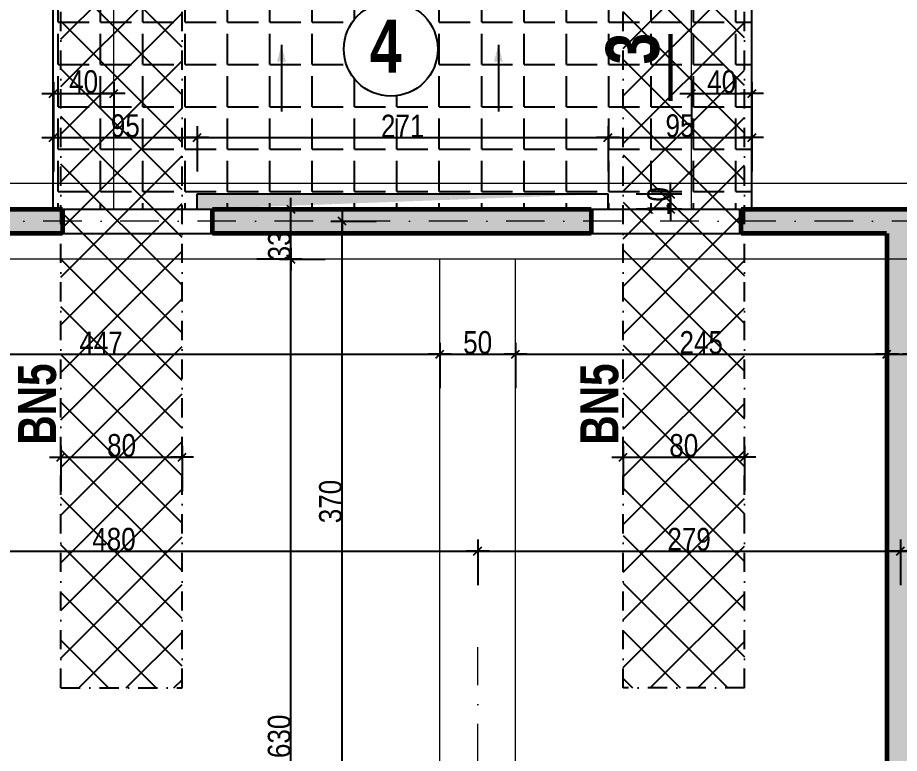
# Model space of a CAD drawing. Header units: centimetres. Extents: x -4990 to 114398, y -61489 to -12305.
# Drawn here: x 55378 to 55960, y -36749 to -36263 of the extents above; entities that cross this region are included whole.
import ezdxf
from ezdxf.enums import TextEntityAlignment as Align

# ---------------------------------------------------------------- set-up
doc = ezdxf.new("R2010")
doc.units = ezdxf.units.CM
doc.header["$LTSCALE"] = 0.5
doc.linetypes.add('TIRETPTX2', pattern=[50.8, 25.4, -12.7, 0, -12.7])
doc.layers.get('DEFPOINTS').update_dxf_attribs({"linetype": 'CONTINUOUS'})
for name, color, linetype in [('01_cote_gen', 4, 'CONTINUOUS'), ('01_isolant ext', 2, 'TIRETPTX2'), ('01_linteaux', 2, 'CONTINUOUS'), ('01_poch_BN', 9, 'CONTINUOUS'), ('01_poch_murs', 253, 'CONTINUOUS'), ('01_texte', 230, 'CONTINUOUS'), ('AA_COTES', 2, 'CONTINUOUS')]:
    doc.layers.add(name, color=color, linetype=linetype)
for name, color, linetype, lineweight in [('01_murs_coup', 5, 'CONTINUOUS', 60), ('01_sem', 42, 'CONTINUOUS', 15), ('01_tram_axes', 2, 'TIRETPTX2', 9)]:
    doc.layers.add(name, color=color, linetype=linetype, lineweight=lineweight)
doc.styles.add('impact', font='impact.ttf')
doc.styles.add('STYLE2', font='ARIALN.TTF')
doc.dimstyles.new('JB50', dxfattribs={"dimscale": 0.1, "dimtxt": 150, "dimasz": 15, "dimexe": 0.1, "dimexo": 0.1, "dimgap": 0.09, "dimtad": 1, "dimdec": 1, "dimdsep": 46, "dimtxsty": 'STYLE2', "dimblk1": 'BOND_G', "dimblk2": 'BOND_D', "dimsah": 1, "dimcen": 1.5, "dimdle": 0.01, "dimse1": 1, "dimse2": 1, "dimclrd": 4, "dimclre": 2, "dimclrt": 6, "dimazin": 2, "dimtfac": 2.333333, "dimtdec": 1, "dimtix": 1, "dimtmove": 2, "dimatfit": 3, "dimldrblk": 'BOND_G', "dimfxl": 1, "dimtolj": 1, "dimtzin": 0, "dimarcsym": 0})
pattern_1 = [(0, (0, 0), (0, 27.94), [20.32, -7.62]), (90, (0, 0), (-27.94, 2e-15), [20.32, -7.62])]

# ---------------------------------------------------------------- blocks, each defined once
blk = doc.blocks.new('BOND_G')
at = {"layer": 'AA_COTES', "color": 0}
for p, q in [((0, -5), (0, 15)), ((5, 0), (-5, 0)), ((1.77, 1.77), (-1.77, -1.77))]:
    blk.add_line(p, q, dxfattribs=at)
blk = doc.blocks.new('BOND_D')
at = {"layer": 'AA_COTES', "color": 0}
for p, q in [((0, 5), (0, -15)), ((5, 0), (-5, 0)), ((-1.77, -1.77), (1.77, 1.77))]:
    blk.add_line(p, q, dxfattribs=at)
blk = doc.blocks.new('*D3210')
at = {"layer": '01_cote_gen', "color": 4, "lineweight": -2, "transparency": 16777216}
blk.add_line((55962.3, -36107.55), (56718.31, -36107.55), dxfattribs=at)
at = {"layer": 'DEFPOINTS', "color": 0}
for p in [(56719.81, -36107.55), (56719.81, -36268.7), (55960.8, -36275.08)]:
    blk.add_point(p, dxfattribs=at)
at = {"layer": '01_cote_gen', "color": 4, "lineweight": -2, "transparency": 16777216, "xscale": 1.5, "yscale": 1.5, "zscale": 1.5, "rotation": 180}
blk.add_blockref('BOND_G', (55960.8, -36107.55), dxfattribs=at)
at = {"layer": '01_cote_gen', "color": 4, "lineweight": -2, "transparency": 16777216, "xscale": 1.5, "yscale": 1.5, "zscale": 1.5}
blk.add_blockref('BOND_D', (56719.81, -36107.55), dxfattribs=at)
at = {"layer": '01_cote_gen', "color": 6, "transparency": 16777216, "insert": (56340.31, -36099.88), "char_height": 15, "attachment_point": 5, "style": 'STYLE2'}
blk.add_mtext('\\A1;759', dxfattribs=at)
blk = doc.blocks.new('*D3222')
at = {"layer": '01_cote_gen', "color": 4, "lineweight": -2, "transparency": 16777216}
blk.add_line((55592.42, -36765.92), (55592.42, -36398.93), dxfattribs=at)
at = {"layer": 'DEFPOINTS', "color": 0}
for p in [(55592.42, -36397.43), (55646.01, -36397.43), (55614.92, -36767.42)]:
    blk.add_point(p, dxfattribs=at)
at = {"layer": '01_cote_gen', "color": 4, "lineweight": -2, "transparency": 16777216, "xscale": 1.5, "yscale": 1.5, "zscale": 1.5}
for name, p, rotation in [('BOND_D', (55592.42, -36397.43), 90), ('BOND_G', (55592.42, -36767.42), 270)]:
    blk.add_blockref(name, p, dxfattribs=dict(at, rotation=rotation))
at = {"layer": '01_cote_gen', "color": 6, "transparency": 16777216, "insert": (55584.75, -36582.42), "char_height": 15, "attachment_point": 5, "rotation": 90, "style": 'STYLE2'}
blk.add_mtext('\\A1;370', dxfattribs=at)
blk = doc.blocks.new('*D3223')
at = {"layer": '01_cote_gen', "color": 4, "lineweight": -2, "transparency": 16777216}
blk.add_line((55203.3, -36615.08), (55680.3, -36615.08), dxfattribs=at)
at = {"layer": 'DEFPOINTS', "color": 0}
for p in [(55681.8, -36615.08), (55201.8, -36633.98), (55681.8, -36678.53)]:
    blk.add_point(p, dxfattribs=at)
at = {"layer": '01_cote_gen', "color": 4, "lineweight": -2, "transparency": 16777216, "xscale": 1.5, "yscale": 1.5, "zscale": 1.5, "rotation": 180}
blk.add_blockref('BOND_G', (55201.8, -36615.08), dxfattribs=at)
at = {"layer": '01_cote_gen', "color": 4, "lineweight": -2, "transparency": 16777216, "xscale": 1.5, "yscale": 1.5, "zscale": 1.5}
blk.add_blockref('BOND_D', (55681.8, -36615.08), dxfattribs=at)
at = {"layer": '01_cote_gen', "color": 6, "transparency": 16777216, "insert": (55441.8, -36607.42), "char_height": 15, "attachment_point": 5, "style": 'STYLE2'}
blk.add_mtext('\\A1;480', dxfattribs=at)
blk = doc.blocks.new('*D3224')
at = {"layer": '01_cote_gen', "color": 4, "lineweight": -2, "transparency": 16777216}
blk.add_line((55683.3, -36615.08), (55959.3, -36615.08), dxfattribs=at)
at = {"layer": 'DEFPOINTS', "color": 0}
for p in [(55960.8, -36615.08), (55681.8, -36622.58), (55960.8, -36740.28)]:
    blk.add_point(p, dxfattribs=at)
at = {"layer": '01_cote_gen', "color": 4, "lineweight": -2, "transparency": 16777216, "xscale": 1.5, "yscale": 1.5, "zscale": 1.5, "rotation": 180}
blk.add_blockref('BOND_G', (55681.8, -36615.08), dxfattribs=at)
at = {"layer": '01_cote_gen', "color": 4, "lineweight": -2, "transparency": 16777216, "xscale": 1.5, "yscale": 1.5, "zscale": 1.5}
blk.add_blockref('BOND_D', (55960.8, -36615.08), dxfattribs=at)
at = {"layer": '01_cote_gen', "color": 6, "transparency": 16777216, "insert": (55821.3, -36607.42), "char_height": 15, "attachment_point": 5, "style": 'STYLE2'}
blk.add_mtext('\\A1;279', dxfattribs=at)
blk = doc.blocks.new('*D3225')
at = {"layer": '01_cote_gen', "color": 4, "lineweight": -2, "transparency": 16777216}
blk.add_line((55962.3, -36615.08), (56390.31, -36615.08), dxfattribs=at)
at = {"layer": 'DEFPOINTS', "color": 0}
for p in [(56391.81, -36615.08), (55960.8, -36637.58), (56391.81, -36637.58)]:
    blk.add_point(p, dxfattribs=at)
at = {"layer": '01_cote_gen', "color": 4, "lineweight": -2, "transparency": 16777216, "xscale": 1.5, "yscale": 1.5, "zscale": 1.5, "rotation": 180}
blk.add_blockref('BOND_G', (55960.8, -36615.08), dxfattribs=at)
at = {"layer": '01_cote_gen', "color": 4, "lineweight": -2, "transparency": 16777216, "xscale": 1.5, "yscale": 1.5, "zscale": 1.5}
blk.add_blockref('BOND_D', (56391.81, -36615.08), dxfattribs=at)
at = {"layer": '01_cote_gen', "color": 6, "transparency": 16777216, "insert": (56124.02, -36607.42), "char_height": 15, "attachment_point": 5, "style": 'STYLE2'}
blk.add_mtext('\\A1;431', dxfattribs=at)
blk = doc.blocks.new('*D4466')
at = {"layer": '01_cote_gen', "color": 4, "lineweight": -2, "ltscale": 2, "transparency": 16777216}
blk.add_line((55558.59, -37050.93), (55558.59, -36423.93), dxfattribs=at)
at = {"layer": 'DEFPOINTS', "color": 0, "ltscale": 2}
for p in [(55558.59, -36422.43), (55634.41, -36422.43), (55634.41, -37052.43)]:
    blk.add_point(p, dxfattribs=at)
at = {"layer": '01_cote_gen', "color": 4, "lineweight": -2, "ltscale": 2, "transparency": 16777216, "xscale": 1.5, "yscale": 1.5, "zscale": 1.5}
for name, p, rotation in [('BOND_D', (55558.59, -36422.43), 90), ('BOND_G', (55558.59, -37052.43), 270)]:
    blk.add_blockref(name, p, dxfattribs=dict(at, rotation=rotation))
at = {"layer": '01_cote_gen', "color": 6, "ltscale": 2, "transparency": 16777216, "insert": (55550.92, -36737.43), "char_height": 15, "attachment_point": 5, "rotation": 90, "style": 'STYLE2'}
blk.add_mtext('\\A1;630', dxfattribs=at)
blk = doc.blocks.new('*D4467')
at = {"layer": '01_cote_gen', "color": 4, "lineweight": -2, "ltscale": 2, "transparency": 16777216}
for p, q in [((55558.59, -36387.93), (55558.59, -36386.43)), ((55558.59, -36422.43), (55558.59, -36389.43)), ((55558.59, -36423.93), (55558.59, -36425.43))]:
    blk.add_line(p, q, dxfattribs=at)
at = {"layer": 'DEFPOINTS', "color": 0, "ltscale": 2}
for p in [(55558.59, -36389.43), (55615.46, -36389.43), (55615.46, -36422.43)]:
    blk.add_point(p, dxfattribs=at)
at = {"layer": '01_cote_gen', "color": 4, "lineweight": -2, "ltscale": 2, "transparency": 16777216, "xscale": 1.5, "yscale": 1.5, "zscale": 1.5}
for name, p, rotation in [('BOND_D', (55558.59, -36389.43), 270), ('BOND_G', (55558.59, -36422.43), 90)]:
    blk.add_blockref(name, p, dxfattribs=dict(at, rotation=rotation))
at = {"layer": '01_cote_gen', "color": 6, "ltscale": 2, "transparency": 16777216, "insert": (55551.07, -36413.69), "char_height": 15, "attachment_point": 5, "rotation": 90, "style": 'STYLE2'}
blk.add_mtext('\\A1;33', dxfattribs=at)
blk = doc.blocks.new('*D4486')
at = {"layer": '01_cote_gen', "color": 4, "lineweight": -2, "ltscale": 2, "transparency": 16777216}
blk.add_line((55211.3, -36485.2), (55655.3, -36485.2), dxfattribs=at)
at = {"layer": 'DEFPOINTS', "color": 0, "ltscale": 2}
for p in [(55209.8, -36476.81), (55656.8, -36476.81), (55656.8, -36485.2)]:
    blk.add_point(p, dxfattribs=at)
at = {"layer": '01_cote_gen', "color": 4, "lineweight": -2, "ltscale": 2, "transparency": 16777216, "xscale": 1.5, "yscale": 1.5, "zscale": 1.5, "rotation": 180}
blk.add_blockref('BOND_G', (55209.8, -36485.2), dxfattribs=at)
at = {"layer": '01_cote_gen', "color": 4, "lineweight": -2, "ltscale": 2, "transparency": 16777216, "xscale": 1.5, "yscale": 1.5, "zscale": 1.5}
blk.add_blockref('BOND_D', (55656.8, -36485.2), dxfattribs=at)
at = {"layer": '01_cote_gen', "color": 6, "ltscale": 2, "transparency": 16777216, "insert": (55433.3, -36477.69), "char_height": 15, "attachment_point": 5, "style": 'STYLE2'}
blk.add_mtext('\\A1;447', dxfattribs=at)
blk = doc.blocks.new('*D4487')
at = {"layer": '01_cote_gen', "color": 4, "lineweight": -2, "ltscale": 2, "transparency": 16777216}
blk.add_line((55658.3, -36485.2), (55705.3, -36485.2), dxfattribs=at)
at = {"layer": 'DEFPOINTS', "color": 0, "ltscale": 2}
for p in [(55706.8, -36485.2), (55656.8, -36528.51), (55706.8, -36528.51)]:
    blk.add_point(p, dxfattribs=at)
at = {"layer": '01_cote_gen', "color": 4, "lineweight": -2, "ltscale": 2, "transparency": 16777216, "xscale": 1.5, "yscale": 1.5, "zscale": 1.5, "rotation": 180}
blk.add_blockref('BOND_G', (55656.8, -36485.2), dxfattribs=at)
at = {"layer": '01_cote_gen', "color": 4, "lineweight": -2, "ltscale": 2, "transparency": 16777216, "xscale": 1.5, "yscale": 1.5, "zscale": 1.5}
blk.add_blockref('BOND_D', (55706.8, -36485.2), dxfattribs=at)
at = {"layer": '01_cote_gen', "color": 6, "ltscale": 2, "transparency": 16777216, "insert": (55681.8, -36477.53), "char_height": 15, "attachment_point": 5, "style": 'STYLE2'}
blk.add_mtext('\\A1;50', dxfattribs=at)
blk = doc.blocks.new('*D4488')
at = {"layer": '01_cote_gen', "color": 4, "lineweight": -2, "ltscale": 2, "transparency": 16777216}
blk.add_line((55708.3, -36485.2), (55950.3, -36485.2), dxfattribs=at)
at = {"layer": 'DEFPOINTS', "color": 0, "ltscale": 2}
for p in [(55951.8, -36485.2), (55951.8, -36485.2), (55706.8, -36528.51)]:
    blk.add_point(p, dxfattribs=at)
at = {"layer": '01_cote_gen', "color": 4, "lineweight": -2, "ltscale": 2, "transparency": 16777216, "xscale": 1.5, "yscale": 1.5, "zscale": 1.5, "rotation": 180}
blk.add_blockref('BOND_G', (55706.8, -36485.2), dxfattribs=at)
at = {"layer": '01_cote_gen', "color": 4, "lineweight": -2, "ltscale": 2, "transparency": 16777216, "xscale": 1.5, "yscale": 1.5, "zscale": 1.5}
blk.add_blockref('BOND_D', (55951.8, -36485.2), dxfattribs=at)
at = {"layer": '01_cote_gen', "color": 6, "ltscale": 2, "transparency": 16777216, "insert": (55829.3, -36477.53), "char_height": 15, "attachment_point": 5, "style": 'STYLE2'}
blk.add_mtext('\\A1;245', dxfattribs=at)
blk = doc.blocks.new('*D4489')
at = {"layer": '01_cote_gen', "color": 4, "lineweight": -2, "ltscale": 2, "transparency": 16777216}
blk.add_line((55953.3, -36485.2), (55968.3, -36485.2), dxfattribs=at)
at = {"layer": 'DEFPOINTS', "color": 0, "ltscale": 2}
for p in [(55951.8, -36485.2), (55969.8, -36485.2), (55969.8, -36485.2)]:
    blk.add_point(p, dxfattribs=at)
at = {"layer": '01_cote_gen', "color": 4, "lineweight": -2, "ltscale": 2, "transparency": 16777216, "xscale": 1.5, "yscale": 1.5, "zscale": 1.5, "rotation": 180}
blk.add_blockref('BOND_G', (55951.8, -36485.2), dxfattribs=at)
at = {"layer": '01_cote_gen', "color": 4, "lineweight": -2, "ltscale": 2, "transparency": 16777216, "xscale": 1.5, "yscale": 1.5, "zscale": 1.5}
blk.add_blockref('BOND_D', (55969.8, -36485.2), dxfattribs=at)
at = {"layer": '01_cote_gen', "color": 6, "ltscale": 2, "transparency": 16777216, "insert": (55981.59, -36494.89), "char_height": 15, "attachment_point": 5, "style": 'STYLE2'}
blk.add_mtext('\\A1;18', dxfattribs=at)
blk = doc.blocks.new('*D4525')
at = {"layer": '01_cote_gen', "color": 4, "lineweight": -2, "ltscale": 2, "transparency": 16777216}
blk.add_line((54951.84, -36387.93), (54951.84, -36180.93), dxfattribs=at)
at = {"layer": 'DEFPOINTS', "color": 0, "ltscale": 2}
for p in [(54951.84, -36179.43), (55401.8, -36179.43), (55401.8, -36389.43)]:
    blk.add_point(p, dxfattribs=at)
at = {"layer": '01_cote_gen', "color": 4, "lineweight": -2, "ltscale": 2, "transparency": 16777216, "xscale": 1.5, "yscale": 1.5, "zscale": 1.5}
for name, p, rotation in [('BOND_D', (54951.84, -36179.43), 90), ('BOND_G', (54951.84, -36389.43), 270)]:
    blk.add_blockref(name, p, dxfattribs=dict(at, rotation=rotation))
at = {"layer": '01_cote_gen', "color": 6, "ltscale": 2, "transparency": 16777216, "insert": (54944.17, -36284.43), "char_height": 15, "attachment_point": 5, "rotation": 90, "style": 'STYLE2'}
blk.add_mtext('\\A1;210', dxfattribs=at)
blk = doc.blocks.new('*D4528')
at = {"layer": '01_cote_gen', "color": 4, "lineweight": -2, "ltscale": 2, "transparency": 16777216}
blk.add_line((55403.3, -36313.06), (55440.3, -36313.06), dxfattribs=at)
at = {"layer": 'DEFPOINTS', "color": 0, "ltscale": 2}
for p in [(55441.8, -36313.06), (55401.8, -36318.14), (55441.8, -36318.14)]:
    blk.add_point(p, dxfattribs=at)
at = {"layer": '01_cote_gen', "color": 4, "lineweight": -2, "ltscale": 2, "transparency": 16777216, "xscale": 1.5, "yscale": 1.5, "zscale": 1.5, "rotation": 180}
blk.add_blockref('BOND_G', (55401.8, -36313.06), dxfattribs=at)
at = {"layer": '01_cote_gen', "color": 4, "lineweight": -2, "ltscale": 2, "transparency": 16777216, "xscale": 1.5, "yscale": 1.5, "zscale": 1.5}
blk.add_blockref('BOND_D', (55441.8, -36313.06), dxfattribs=at)
at = {"layer": '01_cote_gen', "color": 6, "ltscale": 2, "transparency": 16777216, "insert": (55421.8, -36305.39), "char_height": 15, "attachment_point": 5, "style": 'STYLE2'}
blk.add_mtext('\\A1;40', dxfattribs=at)
blk = doc.blocks.new('*D4529')
at = {"layer": '01_cote_gen', "color": 4, "lineweight": -2, "ltscale": 2, "transparency": 16777216}
blk.add_line((55824.3, -36313.06), (55861.3, -36313.06), dxfattribs=at)
at = {"layer": 'DEFPOINTS', "color": 0, "ltscale": 2}
for p in [(55862.8, -36313.06), (55822.8, -36334.64), (55862.8, -36334.64)]:
    blk.add_point(p, dxfattribs=at)
at = {"layer": '01_cote_gen', "color": 4, "lineweight": -2, "ltscale": 2, "transparency": 16777216, "xscale": 1.5, "yscale": 1.5, "zscale": 1.5, "rotation": 180}
blk.add_blockref('BOND_G', (55822.8, -36313.06), dxfattribs=at)
at = {"layer": '01_cote_gen', "color": 4, "lineweight": -2, "ltscale": 2, "transparency": 16777216, "xscale": 1.5, "yscale": 1.5, "zscale": 1.5}
blk.add_blockref('BOND_D', (55862.8, -36313.06), dxfattribs=at)
at = {"layer": '01_cote_gen', "color": 6, "ltscale": 2, "transparency": 16777216, "insert": (55842.8, -36305.39), "char_height": 15, "attachment_point": 5, "style": 'STYLE2'}
blk.add_mtext('\\A1;40', dxfattribs=at)
blk = doc.blocks.new('*D4619')
at = {"layer": '01_cote_gen', "color": 4, "lineweight": -2, "ltscale": 2, "transparency": 16777216}
blk.add_line((55403.3, -36342.11), (55495.3, -36342.11), dxfattribs=at)
at = {"layer": 'DEFPOINTS', "color": 0, "ltscale": 2}
for p in [(55496.8, -36342.11), (55401.8, -36359.4), (55496.8, -36379.43)]:
    blk.add_point(p, dxfattribs=at)
at = {"layer": '01_cote_gen', "color": 4, "lineweight": -2, "ltscale": 2, "transparency": 16777216, "xscale": 1.5, "yscale": 1.5, "zscale": 1.5, "rotation": 180}
blk.add_blockref('BOND_G', (55401.8, -36342.11), dxfattribs=at)
at = {"layer": '01_cote_gen', "color": 4, "lineweight": -2, "ltscale": 2, "transparency": 16777216, "xscale": 1.5, "yscale": 1.5, "zscale": 1.5}
blk.add_blockref('BOND_D', (55496.8, -36342.11), dxfattribs=at)
at = {"layer": '01_cote_gen', "color": 6, "ltscale": 2, "transparency": 16777216, "insert": (55449.3, -36334.45), "char_height": 15, "attachment_point": 5, "style": 'STYLE2'}
blk.add_mtext('\\A1;95', dxfattribs=at)
blk = doc.blocks.new('*D4620')
at = {"layer": '01_cote_gen', "color": 4, "lineweight": -2, "ltscale": 2, "transparency": 16777216}
blk.add_line((55498.3, -36342.11), (55766.3, -36342.11), dxfattribs=at)
at = {"layer": 'DEFPOINTS', "color": 0, "ltscale": 2}
for p in [(55767.8, -36342.11), (55496.8, -36364.61), (55767.8, -36379.43)]:
    blk.add_point(p, dxfattribs=at)
at = {"layer": '01_cote_gen', "color": 4, "lineweight": -2, "ltscale": 2, "transparency": 16777216, "xscale": 1.5, "yscale": 1.5, "zscale": 1.5, "rotation": 180}
blk.add_blockref('BOND_G', (55496.8, -36342.11), dxfattribs=at)
at = {"layer": '01_cote_gen', "color": 4, "lineweight": -2, "ltscale": 2, "transparency": 16777216, "xscale": 1.5, "yscale": 1.5, "zscale": 1.5}
blk.add_blockref('BOND_D', (55767.8, -36342.11), dxfattribs=at)
at = {"layer": '01_cote_gen', "color": 6, "ltscale": 2, "transparency": 16777216, "insert": (55632.3, -36334.57), "char_height": 15, "attachment_point": 5, "style": 'STYLE2'}
blk.add_mtext('\\A1;271', dxfattribs=at)
blk = doc.blocks.new('*D4621')
at = {"layer": '01_cote_gen', "color": 4, "lineweight": -2, "ltscale": 2, "transparency": 16777216}
blk.add_line((55769.3, -36342.11), (55861.3, -36342.11), dxfattribs=at)
at = {"layer": 'DEFPOINTS', "color": 0, "ltscale": 2}
for p in [(55862.8, -36342.11), (55767.8, -36347.42), (55862.8, -36347.42)]:
    blk.add_point(p, dxfattribs=at)
at = {"layer": '01_cote_gen', "color": 4, "lineweight": -2, "ltscale": 2, "transparency": 16777216, "xscale": 1.5, "yscale": 1.5, "zscale": 1.5, "rotation": 180}
blk.add_blockref('BOND_G', (55767.8, -36342.11), dxfattribs=at)
at = {"layer": '01_cote_gen', "color": 4, "lineweight": -2, "ltscale": 2, "transparency": 16777216, "xscale": 1.5, "yscale": 1.5, "zscale": 1.5}
blk.add_blockref('BOND_D', (55862.8, -36342.11), dxfattribs=at)
at = {"layer": '01_cote_gen', "color": 6, "ltscale": 2, "transparency": 16777216, "insert": (55815.3, -36334.45), "char_height": 15, "attachment_point": 5, "style": 'STYLE2'}
blk.add_mtext('\\A1;95', dxfattribs=at)
blk = doc.blocks.new('*D4625')
at = {"layer": '01_cote_gen', "color": 4, "lineweight": -2, "ltscale": 2, "transparency": 16777216}
for p, q in [((55808.95, -36377.93), (55808.95, -36376.43)), ((55808.95, -36389.43), (55808.95, -36379.43)), ((55808.95, -36390.93), (55808.95, -36392.43))]:
    blk.add_line(p, q, dxfattribs=at)
at = {"layer": 'DEFPOINTS', "color": 0, "ltscale": 2}
for p in [(55808.95, -36379.43), (55809.43, -36379.43), (55804.87, -36389.43)]:
    blk.add_point(p, dxfattribs=at)
at = {"layer": '01_cote_gen', "color": 4, "lineweight": -2, "ltscale": 2, "transparency": 16777216, "xscale": 1.5, "yscale": 1.5, "zscale": 1.5}
for name, p, rotation in [('BOND_D', (55808.95, -36379.43), 270), ('BOND_G', (55808.95, -36389.43), 90)]:
    blk.add_blockref(name, p, dxfattribs=dict(at, rotation=rotation))
at = {"layer": '01_cote_gen', "color": 6, "ltscale": 2, "transparency": 16777216, "insert": (55801.28, -36384.43), "char_height": 15, "attachment_point": 5, "rotation": 90, "style": 'STYLE2'}
blk.add_mtext('\\A1;10', dxfattribs=at)
blk = doc.blocks.new('*D4627')
at = {"layer": '01_cote_gen', "color": 4, "lineweight": -2, "ltscale": 2, "transparency": 16777216}
blk.add_line((55408.3, -36553.16), (55485.3, -36553.16), dxfattribs=at)
at = {"layer": 'DEFPOINTS', "color": 0, "ltscale": 2}
for p in [(55486.8, -36553.16), (55406.8, -36567.46), (55486.8, -36567.46)]:
    blk.add_point(p, dxfattribs=at)
at = {"layer": '01_cote_gen', "color": 4, "lineweight": -2, "ltscale": 2, "transparency": 16777216, "xscale": 1.5, "yscale": 1.5, "zscale": 1.5, "rotation": 180}
blk.add_blockref('BOND_G', (55406.8, -36553.16), dxfattribs=at)
at = {"layer": '01_cote_gen', "color": 4, "lineweight": -2, "ltscale": 2, "transparency": 16777216, "xscale": 1.5, "yscale": 1.5, "zscale": 1.5}
blk.add_blockref('BOND_D', (55486.8, -36553.16), dxfattribs=at)
at = {"layer": '01_cote_gen', "color": 6, "ltscale": 2, "transparency": 16777216, "insert": (55446.8, -36545.49), "char_height": 15, "attachment_point": 5, "style": 'STYLE2'}
blk.add_mtext('\\A1;80', dxfattribs=at)
blk = doc.blocks.new('*D4628')
at = {"layer": '01_cote_gen', "color": 4, "lineweight": -2, "ltscale": 2, "transparency": 16777216}
blk.add_line((55779.3, -36553.16), (55856.3, -36553.16), dxfattribs=at)
at = {"layer": 'DEFPOINTS', "color": 0, "ltscale": 2}
for p in [(55777.8, -36553.16), (55857.8, -36553.16), (55857.8, -36553.16)]:
    blk.add_point(p, dxfattribs=at)
at = {"layer": '01_cote_gen', "color": 4, "lineweight": -2, "ltscale": 2, "transparency": 16777216, "xscale": 1.5, "yscale": 1.5, "zscale": 1.5, "rotation": 180}
blk.add_blockref('BOND_G', (55777.8, -36553.16), dxfattribs=at)
at = {"layer": '01_cote_gen', "color": 4, "lineweight": -2, "ltscale": 2, "transparency": 16777216, "xscale": 1.5, "yscale": 1.5, "zscale": 1.5}
blk.add_blockref('BOND_D', (55857.8, -36553.16), dxfattribs=at)
at = {"layer": '01_cote_gen', "color": 6, "ltscale": 2, "transparency": 16777216, "insert": (55817.8, -36545.49), "char_height": 15, "attachment_point": 5, "style": 'STYLE2'}
blk.add_mtext('\\A1;80', dxfattribs=at)

msp = doc.modelspace()

# ---------------------------------------------------------------- hatches: boundary and pattern name
at = {"layer": '01_poch_BN', "ltscale": 2}
h = msp.add_hatch(dxfattribs=at)
h.set_pattern_fill('ANGLE', color=256, scale=4)
h.set_pattern_definition(pattern_1)
h.paths.add_polyline_path([(55862.799, -36179.426), (55401.799, -36179.426), (55401.799, -36372.426), (55441.799, -36372.426), (55441.799, -36219.426), (55822.799, -36219.426), (55822.799, -36372.426), (55862.799, -36372.426)])
h.paths.add_polyline_path([(55822.799, -36219.426), (55441.799, -36219.426), (55441.799, -36372.426), (55822.799, -36372.426)], flags=17)
h.paths.add_polyline_path([(55655.46, -36283.8, -1), (55593.499, -36283.8, -1)], flags=16)
h.paths.add_polyline_path([(55517.534, -36212.406), (55517.534, -36185.792), (55486.306, -36185.792), (55486.306, -36212.406)], flags=24)
h.paths.add_polyline_path([(55408.819, -36320.926), (55435.433, -36320.926), (55435.433, -36289.698), (55408.819, -36289.698)], flags=24)
h.paths.add_polyline_path([(55829.819, -36320.926), (55856.433, -36320.926), (55856.433, -36289.698), (55829.819, -36289.698)], flags=24)
h.paths.add_polyline_path([(55601.332, -36308.169), (55640.948, -36308.169), (55640.948, -36255.669), (55601.332, -36255.669)], flags=24)
h.paths.add_polyline_path([(55812.315, -36304.358), (55812.315, -36262.689), (55757.739, -36262.689), (55757.739, -36304.358)], flags=24)
h = msp.add_hatch(dxfattribs=at)
h.set_pattern_fill('ANSI37', color=256, scale=7)
h.paths.add_polyline_path([(55486.799, -36219.426), (55441.799, -36219.426), (55441.799, -36372.426), (55486.799, -36372.426)], flags=17)
h.paths.add_polyline_path([(55441.799, -36219.426), (55486.799, -36219.426), (55486.799, -36184.426), (55406.799, -36184.426), (55406.799, -36372.426), (55441.799, -36372.426)])
h.paths.add_polyline_path([(55486.799, -36372.426), (55441.799, -36372.426), (55441.799, -36389.426), (55486.799, -36389.426)])
h.paths.add_polyline_path([(55486.799, -36389.426), (55407.805, -36389.426), (55407.805, -36397.426), (55486.799, -36397.426)])
h.paths.add_polyline_path([(55441.799, -36372.426), (55406.799, -36372.426), (55406.799, -36389.426), (55407.805, -36389.426), (55441.799, -36389.426)])
h.paths.add_polyline_path([(55486.799, -36397.426), (55407.805, -36397.426), (55407.805, -36405.426), (55486.799, -36405.426)])
h.paths.add_polyline_path([(55486.799, -36405.426), (55406.799, -36405.426), (55406.799, -36422.426), (55486.799, -36422.426)])
h.paths.add_polyline_path([(55486.799, -36422.426), (55406.799, -36422.426), (55406.799, -36705.426), (55486.799, -36705.426)])
h.paths.add_polyline_path([(55436.007, -36349.977), (55462.621, -36349.977), (55462.621, -36318.749), (55436.007, -36318.749)], flags=24)
h.paths.add_polyline_path([(55408.819, -36320.926), (55435.433, -36320.926), (55435.433, -36289.698), (55408.819, -36289.698)], flags=24)
h.paths.add_polyline_path([(55424.043, -36622.949), (55460.213, -36622.949), (55460.213, -36591.721), (55424.043, -36591.721)], flags=24)
h.paths.add_polyline_path([(55415.528, -36493.349), (55451.697, -36493.349), (55451.697, -36462.122), (55415.528, -36462.122)], flags=24)
h = msp.add_hatch(dxfattribs=at)
h.set_pattern_fill('ANSI37', color=256, scale=7)
h.paths.add_polyline_path([(55857.799, -36184.426), (55777.799, -36184.426), (55777.799, -36219.426), (55822.799, -36219.426), (55822.799, -36372.426), (55857.799, -36372.426)])
h.paths.add_polyline_path([(55822.799, -36219.426), (55777.799, -36219.426), (55777.799, -36372.426), (55822.799, -36372.426)], flags=17)
h.paths.add_polyline_path([(55857.799, -36372.426), (55822.799, -36372.426), (55822.799, -36389.426), (55855.765, -36389.426), (55857.799, -36389.426)])
h.paths.add_polyline_path([(55822.799, -36372.426), (55777.799, -36372.426), (55777.799, -36389.426), (55822.799, -36389.426)])
h.paths.add_polyline_path([(55855.765, -36397.426), (55777.799, -36397.426), (55777.799, -36405.426), (55855.765, -36405.426)])
h.paths.add_polyline_path([(55855.765, -36389.426), (55777.799, -36389.426), (55777.799, -36397.426), (55855.765, -36397.426)])
h.paths.add_polyline_path([(55857.799, -36422.426), (55777.799, -36422.426), (55777.799, -36705.426), (55857.799, -36705.426)])
h.paths.add_polyline_path([(55857.799, -36405.426), (55855.765, -36405.426), (55777.799, -36405.426), (55777.799, -36422.426), (55857.799, -36422.426)])
h.paths.add_polyline_path([(55829.819, -36320.926), (55856.433, -36320.926), (55856.433, -36289.698), (55829.819, -36289.698)], flags=24)
h.paths.add_polyline_path([(55802.007, -36349.977), (55828.621, -36349.977), (55828.621, -36318.749), (55802.007, -36318.749)], flags=25)
h.paths.add_polyline_path([(55812.315, -36304.358), (55812.315, -36262.689), (55757.739, -36262.689), (55757.739, -36304.358)], flags=9)
h.paths.add_polyline_path([(55816.812, -36398.229), (55816.812, -36371.616), (55785.584, -36371.616), (55785.584, -36398.229)], flags=9)
h.paths.add_polyline_path([(55803.366, -36622.949), (55839.535, -36622.949), (55839.535, -36591.721), (55803.366, -36591.721)], flags=24)
h.paths.add_polyline_path([(55811.335, -36493.063), (55847.505, -36493.063), (55847.505, -36461.835), (55811.335, -36461.835)], flags=24)
h = msp.add_hatch(dxfattribs=at)
h.set_pattern_fill('ANGLE', color=256, scale=4)
h.set_pattern_definition(pattern_1)
h.paths.add_polyline_path([(55822.799, -36372.426), (55441.799, -36372.426), (55441.799, -36389.426), (55506.805, -36389.426), (55756.777, -36389.426), (55822.799, -36389.426)])
h.paths.add_polyline_path([(55862.799, -36372.426), (55822.799, -36372.426), (55822.799, -36389.426), (55855.765, -36389.426), (55862.799, -36389.426)])
h.paths.add_polyline_path([(55441.799, -36372.426), (55401.799, -36372.426), (55401.799, -36389.426), (55407.805, -36389.426), (55441.799, -36389.426)])
at = {"layer": '01_poch_murs', "ltscale": 2}
h = msp.add_hatch(color=256, dxfattribs=at)
h.dxf.hatch_style = 1
h.paths.add_polyline_path([(55407.805, -36389.426), (55193.799, -36389.426), (55193.799, -36806.424), (55209.799, -36806.424), (55209.799, -36405.426), (55407.805, -36405.426)])
h.paths.add_polyline_path([(55756.777, -36389.426), (55506.805, -36389.426), (55506.805, -36405.426), (55756.777, -36405.426)])
h.paths.add_polyline_path([(56074.765, -36389.426), (55855.765, -36389.426), (55855.765, -36405.426), (55951.802, -36405.426), (55951.802, -36868.431), (55880.826, -36868.431), (55880.826, -36886.431), (55951.802, -36886.431), (55951.802, -37067.427), (55969.802, -37067.427), (55969.802, -36886.431), (56040.802, -36886.431), (56040.802, -36868.431), (55969.802, -36868.431), (55969.802, -36405.426), (56074.765, -36405.426)])
h.paths.add_polyline_path([(56465.806, -36389.426), (56173.791, -36389.426), (56173.791, -36405.426), (56465.806, -36405.426)])
h.paths.add_polyline_path([(56727.809, -36389.426), (56564.815, -36389.426), (56564.815, -36405.426), (56711.809, -36405.426), (56711.809, -36746.981), (56727.809, -36746.981)])
h.paths.add_polyline_path([(56727.809, -36845.981), (56711.809, -36845.981), (56711.809, -37067.427), (55209.799, -37067.427), (55209.799, -36905.424), (55193.799, -36905.424), (55193.799, -37412.426), (56040.801, -37412.426), (56040.802, -37336.393), (56727.809, -37336.393)])
h.paths.add_polyline_path([(56707.809, -37087.427), (56707.809, -37316.393), (56020.809, -37316.393), (56020.809, -37392.426), (55213.799, -37392.426), (55213.799, -37087.427)], flags=16)
h.paths.add_polyline_path([(57072.832, -37095.431), (56737.823, -37095.481), (56737.809, -37115.431), (57072.832, -37115.431)])
h.paths.add_polyline_path([(56727.797, -37615.436), (56711.797, -37615.436), (56711.797, -37854.44), (56727.797, -37854.44)])
h.paths.add_polyline_path([(56040.801, -37412.426), (56022.798, -37412.426), (56022.798, -37893.735), (56040.798, -37893.735)])
h.paths.add_polyline_path([(55898.802, -37412.426), (55880.802, -37412.426), (55880.802, -37893.735), (55898.802, -37893.735)])
h.paths.add_polyline_path([(55437.795, -37412.426), (55421.795, -37412.426), (55421.795, -37431.431), (55437.795, -37431.431)])
h.paths.add_polyline_path([(55437.795, -37530.431), (55421.795, -37530.431), (55421.795, -37681.429), (55335.802, -37681.429), (55335.802, -37697.429), (55437.795, -37697.429)])
h.paths.add_polyline_path([(55236.802, -37681.429), (55193.799, -37681.429), (55193.799, -37808.429), (55209.799, -37808.429), (55209.799, -37697.429), (55236.802, -37697.429)])

# ---------------------------------------------------------------- linework, layer by layer
at = {"layer": '01_isolant ext'}
for p, q in [((55406.799, -36705.426), (55406.799, -36184.426)), ((55486.799, -36705.426), (55486.799, -36184.426)), ((55777.799, -36705.426), (55777.799, -36184.426)), ((55857.799, -36705.426), (55857.799, -36184.426)), ((55496.799, -36389.426), (55496.799, -36379.426)), ((55767.799, -36389.426), (55767.799, -36379.426)), ((55406.799, -36705.426), (55486.799, -36705.426)), ((55857.799, -36705.426), (55777.799, -36705.426))]:
    msp.add_line(p, q, dxfattribs=at)
msp.add_solid([(55496.799, -36389.426), (55496.799, -36379.426), (55767.799, -36379.426)], dxfattribs=at)
at = {"layer": '01_linteaux'}
for p, q in [((55401.799, -36389.426), (55401.799, -36179.426)), ((55862.799, -36389.426), (55862.799, -36179.426)), ((55496.799, -36379.426), (55767.799, -36379.426)), ((55407.805, -36389.426), (55506.805, -36389.426)), ((55756.777, -36389.426), (55855.765, -36389.426)), ((55407.805, -36405.426), (55506.805, -36405.426)), ((55756.777, -36405.426), (55855.765, -36405.426))]:
    msp.add_line(p, q, dxfattribs=at)
at = {"layer": '01_murs_coup'}
for p, q in [((55193.799, -36389.426), (55407.805, -36389.426)), ((55407.805, -36389.426), (55407.805, -36405.426)), ((55506.805, -36405.426), (55506.805, -36389.426)), ((55506.805, -36389.426), (55756.777, -36389.426)), ((55756.777, -36389.426), (55756.777, -36405.426)), ((55855.765, -36389.426), (56074.765, -36389.426)), ((55855.765, -36405.426), (55855.765, -36389.426)), ((55407.805, -36405.426), (55209.799, -36405.426)), ((55756.777, -36405.426), (55506.805, -36405.426)), ((55951.652, -36405.426), (55855.765, -36405.426)), ((55951.802, -36405.426), (55951.802, -36868.431))]:
    msp.add_line(p, q, dxfattribs=at)
at = {"layer": '01_sem', "ltscale": 2}
for p, q in [((55441.799, -36389.426), (55441.799, -36219.426)), ((55822.799, -36389.426), (55822.799, -36219.426)), ((56742.809, -36372.426), (55176.799, -36372.426)), ((56695.778, -36422.426), (55226.799, -36422.426)), ((55656.802, -36758.408), (55656.802, -36422.426)), ((55706.802, -36758.418), (55706.802, -36422.426))]:
    msp.add_line(p, q, dxfattribs=at)
at = {"layer": '01_texte'}
for p, q in [((55552.307, -36280.87), (55552.307, -36325.026)), ((55695.469, -36280.87), (55695.469, -36325.026))]:
    msp.add_line(p, q, dxfattribs=at)
at = {"layer": '01_texte', "const_width": 3}
msp.add_lwpolyline([(55809.013, -36273.865), (55809.013, -36318.116)], dxfattribs=at)
at = {"layer": '01_texte'}
msp.add_circle((55624.479, -36283.8), 30.98, dxfattribs=at)
for points in [[(55552.307, -36280.87), (55549.431, -36291.991), (55552.307, -36291.991)], [(55552.307, -36280.87), (55555.182, -36291.991), (55552.307, -36291.991)], [(55695.469, -36280.87), (55692.594, -36291.991), (55695.469, -36291.991)], [(55695.469, -36280.87), (55698.345, -36291.991), (55695.469, -36291.991)]]:
    msp.add_solid(points, dxfattribs=at)
at = {"layer": '01_tram_axes', "ltscale": 2}
for p, q in [((57100.2, -36397.426), (55066.519, -36397.426)), ((55681.802, -36856.301), (55681.802, -36678.535))]:
    msp.add_line(p, q, dxfattribs=at)

# ---------------------------------------------------------------- texts
at = {"layer": '01_texte', "style": 'impact'}
msp.add_text('4', height=35, dxfattribs=at).set_placement((55621.14, -36281.919), align=Align.MIDDLE_CENTER)
for s, height, p in [('3', 35, (55811.866, -36283.524)), ('BN5', 25, (55411.06, -36518.064)), ('BN5', 25, (55782.06, -36518.064))]:
    msp.add_text(s, height=height, rotation=90, dxfattribs=at).set_placement(p, align=Align.BOTTOM_CENTER)

# ---------------------------------------------------------------- dimensions: what is measured, and where the dimension line sits
at = {"layer": '01_cote_gen'}
for base, p1, p2, picture, middle in [((56719.809, -36107.552), (55960.802, -36275.082), (56719.809, -36268.696), '*D3210', (56340.306, -36099.884)), ((55681.802, -36615.084), (55201.799, -36633.982), (55681.802, -36678.535), '*D3223', (55441.8, -36607.417)), ((55960.802, -36615.084), (55681.802, -36622.584), (55960.802, -36740.284), '*D3224', (55821.302, -36607.417))]:
    dim = msp.add_linear_dim(base=base, p1=p1, p2=p2, dimstyle='JB50', dxfattribs=at)
    dim.commit()
    dim.dimension.update_dxf_attribs({"geometry": picture, "text_midpoint": middle})
at = {"layer": '01_cote_gen', "ltscale": 2}
for base, p1, p2, picture, middle in [((54951.838, -36179.426), (55401.799, -36389.426), (55401.799, -36179.426), '*D4525', (54944.171, -36284.426)), ((55808.947, -36379.426), (55804.867, -36389.426), (55809.427, -36379.426), '*D4625', (55801.28, -36384.426)), ((55558.589, -36422.426), (55634.414, -37052.427), (55634.414, -36422.426), '*D4466', (55550.921, -36737.427))]:
    dim = msp.add_linear_dim(base=base, p1=p1, p2=p2, angle=90, dimstyle='JB50', dxfattribs=at)
    dim.commit()
    dim.dimension.update_dxf_attribs({"geometry": picture, "text_midpoint": middle})
for base, p1, p2, picture, middle in [((55441.799, -36313.061), (55401.799, -36318.138), (55441.799, -36318.138), '*D4528', (55421.799, -36305.394)), ((55862.799, -36313.061), (55822.799, -36334.637), (55862.799, -36334.637), '*D4529', (55842.799, -36305.394)), ((55496.799, -36342.113), (55401.799, -36359.404), (55496.799, -36379.426), '*D4619', (55449.299, -36334.445)), ((55767.799, -36342.113), (55496.799, -36364.613), (55767.799, -36379.426), '*D4620', (55632.299, -36334.573)), ((55862.799, -36342.113), (55767.799, -36347.416), (55862.799, -36347.416), '*D4621', (55815.299, -36334.445)), ((55706.802, -36485.198), (55656.802, -36528.515), (55706.802, -36528.515), '*D4487', (55681.802, -36477.531)), ((55951.802, -36485.198), (55706.802, -36528.515), (55951.802, -36485.198), '*D4488', (55829.302, -36477.531)), ((55656.802, -36485.198), (55209.799, -36476.815), (55656.802, -36476.815), '*D4486', (55433.3, -36477.689)), ((55486.799, -36553.162), (55406.799, -36567.459), (55486.799, -36567.459), '*D4627', (55446.799, -36545.494)), ((55857.799, -36553.162), (55777.799, -36553.162), (55857.799, -36553.162), '*D4628', (55817.799, -36545.494))]:
    dim = msp.add_linear_dim(base=base, p1=p1, p2=p2, dimstyle='JB50', dxfattribs=at)
    dim.commit()
    dim.dimension.update_dxf_attribs({"geometry": picture, "text_midpoint": middle})
dim = msp.add_linear_dim(base=(55558.589, -36389.426), p1=(55615.458, -36422.426), p2=(55615.458, -36389.426), angle=90, dimstyle='JB50', dxfattribs=at)
dim.commit()
dim.dimension.update_dxf_attribs({"geometry": '*D4467', "text_midpoint": (55551.073, -36413.69), "dimtype": 160})
at = {"layer": '01_cote_gen'}
dim = msp.add_linear_dim(base=(55592.417, -36397.426), p1=(55614.917, -36767.418), p2=(55646.006, -36397.426), angle=90, dimstyle='JB50', dxfattribs=at)
dim.commit()
dim.dimension.update_dxf_attribs({"geometry": '*D3222', "text_midpoint": (55584.75, -36582.422)})
at = {"layer": '01_cote_gen', "ltscale": 2}
dim = msp.add_linear_dim(base=(55969.802, -36485.198), p1=(55951.802, -36485.198), p2=(55969.802, -36485.198), dimstyle='JB50', dxfattribs=at)
dim.commit()
dim.dimension.update_dxf_attribs({"geometry": '*D4489', "text_midpoint": (55981.592, -36494.888), "dimtype": 160})
at = {"layer": '01_cote_gen'}
dim = msp.add_linear_dim(base=(56391.813, -36615.084), p1=(55960.802, -36637.584), p2=(56391.813, -36637.584), dimstyle='JB50', dxfattribs=at)
dim.commit()
dim.dimension.update_dxf_attribs({"geometry": '*D3225', "text_midpoint": (56124.021, -36607.417), "dimtype": 160})

doc.saveas('drawing.dxf')
